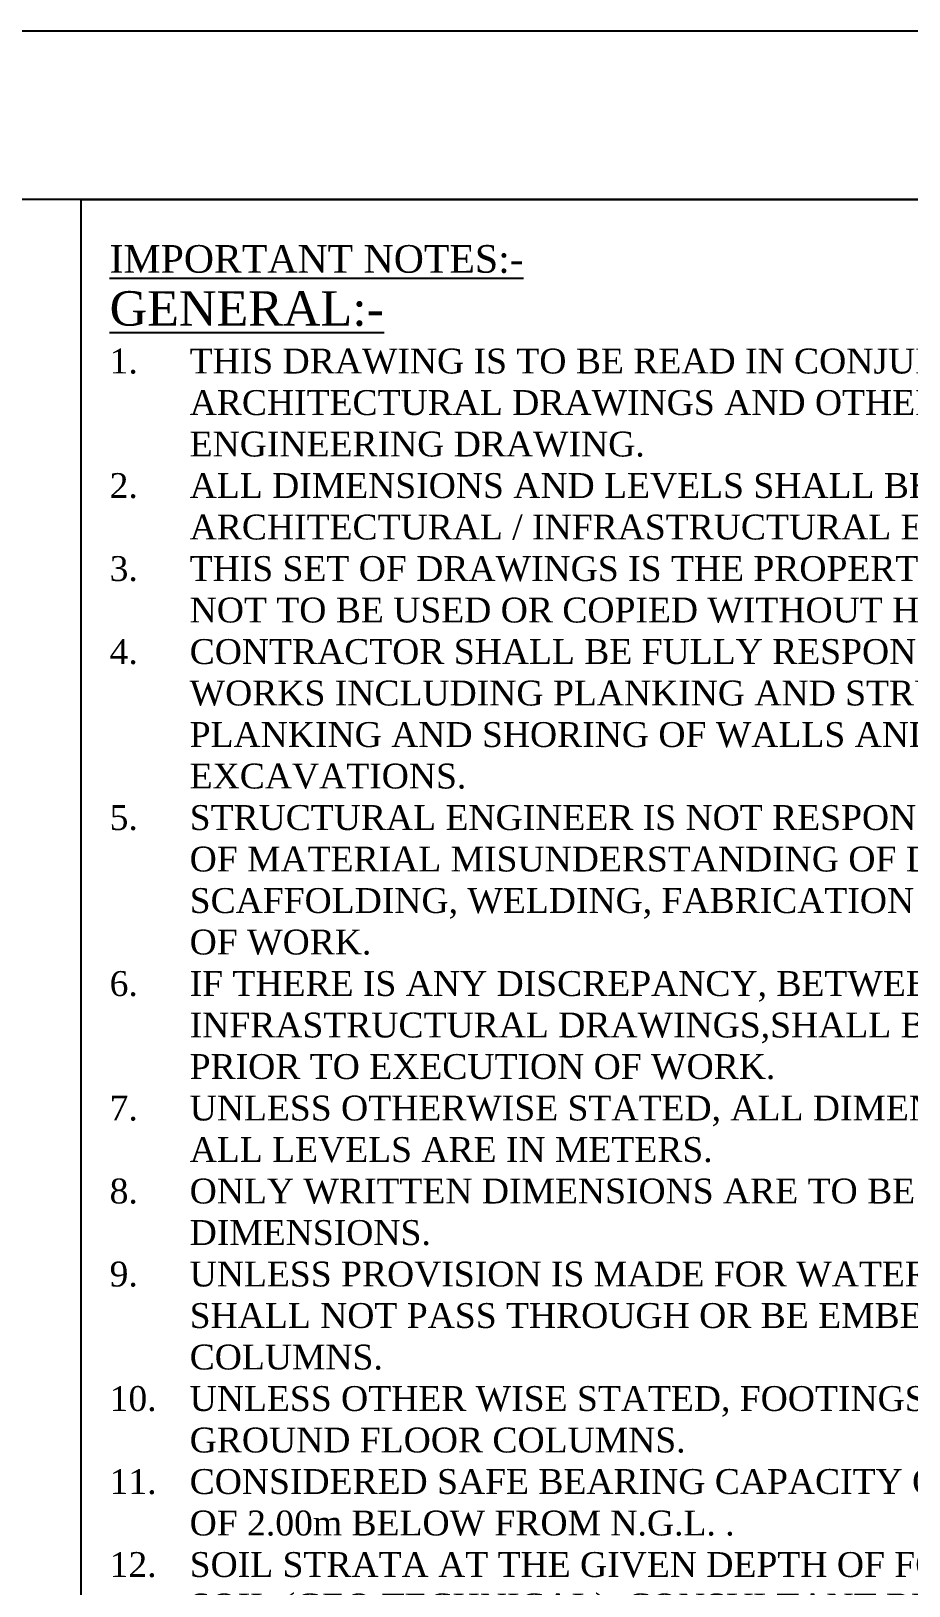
# Model space of a CAD drawing. Header units: millimetres. Extents: x 3470347 to 5996549, y -3470518 to 17149644.
# Drawn here: x 4620629 to 4629290, y 6706577 to 6721908 of the extents above; entities that cross this region are included whole.
import ezdxf

# ---------------------------------------------------------------- set-up
doc = ezdxf.new("R2010")
doc.units = ezdxf.units.MM
doc.header["$MEASUREMENT"] = 0
doc.layers.get('0').update_dxf_attribs({"linetype": 'CONTINUOUS', "lineweight": 25})
doc.layers.add('Grid', color=44, linetype='CONTINUOUS')
doc.layers.add('SHEET', color=7, linetype='CONTINUOUS', lineweight=15)
doc.styles.add('Aerial', font='times.ttf')

msp = doc.modelspace()

# ---------------------------------------------------------------- linework, layer by layer
at = {"color": 192, "lineweight": 25, "elevation": -1.882151845814741e-05}
msp.add_lwpolyline([(4559724.591090647, 6660166.616572083), (4647044.992200506, 6660166.616572083), (4647044.992200506, 6721908.3773219), (4559724.591090647, 6721908.3773219)], close=True, dxfattribs=at)
at = {"lineweight": 25, "elevation": -1.882151845814741e-05}
msp.add_lwpolyline([(4636011.634149007, 6661826.743718546), (4621124.228269539, 6661826.743718546), (4621124.228269539, 6720248.250175429), (4636011.634149007, 6720248.250175429)], close=True, dxfattribs=at)
at = {"layer": 'SHEET', "color": 220, "lineweight": 25, "elevation": -1.882151845814741e-05}
msp.add_lwpolyline([(4561387.836825209, 6661826.743718546), (4645381.746464629, 6661826.743718546), (4645381.746464629, 6720248.250175429), (4561387.836825209, 6720248.250175429)], close=True, dxfattribs=at)

# ---------------------------------------------------------------- texts
at = {"layer": 'Grid', "color": 7, "lineweight": 25, "insert": (4621403.787606186, 6719798.406177639, -1.882151845814741e-05), "char_height": 245.48, "attachment_point": 1, "style": 'Aerial'}
msp.add_mtext_dynamic_manual_height_columns("{\\H1.110959x;\\L\\C71;IMPORTANT NOTES:-\\P\\H1.245572x;\\C4;GENERAL:-}\\P\\pxi-3.217285,l3.217285,t3.217285;1.^ITHIS DRAWING IS TO BE READ IN CONJUNCTION WITH THE ARCHITECTURAL DRAWINGS AND OTHER INFRASTRUCTURAL ENGINEERING DRAWING.\\P2.^IALL DIMENSIONS AND LEVELS SHALL BE CHECKED & CO-RELATED WITH ARCHITECTURAL / INFRASTRUCTURAL ENGINEERING DRAWINGS.\\P3.^I{\\C0;THIS SET OF DRAWINGS IS THE PROPERTY OF PARSHWA CONSULTANCY NOT TO BE USED OR COPIED WITHOUT HIS PRIOR PERMISSION.\\P4.^ICONTRACTOR SHALL BE FULLY RESPONSIBLE FOR ALL TEMPORARY WORKS INCLUDING PLANKING AND STRUTTING OF TRENCHES AND PLANKING AND SHORING OF WALLS AND BUILDINGS ADJACENT TO ANY EXCAVATIONS.\\P\\C30;5.^ISTRUCTURAL ENGINEER IS NOT RESPONSIBLE FOR QUALITY & QUANTITY  OF MATERIAL MISUNDERSTANDING OF DRAWINGS ,CURING, SCAFFOLDING, WELDING, FABRICATION AND QUALITY  AND SUPERVISION OF WORK.}\\P6.^IIF THERE IS ANY DISCREPANCY, BETWEEN THIS AND ARCHITECTURAL / INFRASTRUCTURAL DRAWINGS,SHALL BE BROUGHT TO US IMMEDIATELY PRIOR TO \\A1;EXECUTION OF WORK.\\P7.^IUNLESS OTHERWISE STATED, ALL DIMENSIONS ARE IN MILLIMETERS AND ALL LEVELS ARE IN METERS.\\P8.^IONLY WRITTEN DIMENSIONS ARE TO BE FOLLOWED INSTEAD OF SCALED DIMENSIONS.\\P9.^IUNLESS PROVISION IS MADE FOR WATER, SEWER OR ANY SERVICE PIPES SHALL NOT PASS THROUGH OR BE EMBEDDED IN R.C. BEAMS AND COLUMNS.\\P10.^IUNLESS OTHER WISE STATED, FOOTINGS ARE CONCENTRIC WITH LOWER GROUND FLOOR COLUMNS.\\P11.^ICONSIDERED SAFE BEARING CAPACITY OF SOIL IS \\fTimes New Roman|b1|i0|c0|p18;\\C22;150KN/SQM\\fTimes New Roman|b0|i0|c0|p18;\\C7; AT DEPTH OF 2.00m BELOW FROM N.G.L. .\\P12.^ISOIL STRATA AT THE GIVEN DEPTH OF FOOTING SHOULD BE VERIFIED BY SOIL (GEO TECHNICAL)  CONSULTANT BEFORE CASTING FOOTING AND SHOULD BE CERTIFIED BY GEO-TECH CONSULTANT THAT THE SOIL STRATA IS AS PER SOIL TEST REPORT ONLY.\\P13.^I\\C0;THE CLIENT WILL BE FULLY RESPONSIBLE FOR CONSTRUCTION, SUPERVISION AND SHALL ENGAGE FULL TIME TECHNICALLY QUALIFIED ENGINEER ON SITE.\\P\\pi0,l0,t0;\\P\\H1.38378x;\\L\\C4;RCC WORK:-\\P\\H0.775x;CONCRETE:-\\P\\pi-3.217285,l3.217285,t3.217285;\\H0.932462x;\\l\\C7;1.^IMATERIALS LIKE CEMENT, FINE AGGREGATE, COARSE AGGREGATE, WATER, ETC. REQUIRED TO PRODUCE THE CONCRETE SHALL BE TO THE RESPECTIVE IS CODE, AS SPECIFIED IN IS CODE 456:-2000.\\P2.^IALL FINE AND COARSE AGGREGATES SHALL BE CLEAN, HARD AND FREE OF DUST, OIL, GREASE AND OTHER CONTAMINANTS, ETC.\\P3.^IWATER SHALL BE FREE FROM DUST, DIRT & FREE FROM CHEMICALS LIKE SULPHATES, CHLORIDES, ETC.\\P4.^IUNLESS OTHERWISE STATED, ALL STRUCTURAL CONCRETE MIX SHALL BE OF \\fTimes New Roman|b1|i0|c0|p18;\\C22;CONCRETE GRADE M25\\fTimes New Roman|b0|i0|c0|p18;\\C7; - DESIGN MIX CONCRETE - CONFIRMING TO IS : 456 - 2000.\\P5.^IALL LEAN CONCRETE SHALL BE OF CONCRETE GRADE M10.\\P6.^IMIXING OF CONCRETE SHALL BE DONE BY MECHANICAL MIXER MACHINE - MECHANICALLY ROTATING AND TILTING DRUM TYPE MIXER MACHINE.\\P7.^IIF HAND MIXING OF CONCRETE IS TO BE DONE, 10% EXTRA CEMENT SHALL BE USED.\\P8.^IPOURING OF CONCRETE SHALL NOT BE DONE OVER A HEIGHT OF MORE THAN 2M.\\P9.^ICONCRETE SHALL BE THROUGHLY COMPACTED BY USING MECHANICAL VIBRATORS.\\P\\C0;10.^IALL 230 TH. BRICK WORK SHALL BE DONE IN 1:6 CEMENT MORTAR 115 TH.  MASONRY SHALL BE DONE IN 1:4 CEMENT MORTAR.\\P11.^ICURING OF CONCRETE. SHALL BE DONE UP VERTICAL FACE OF COLUMN= 1 DAY                                                                                                                                         SLAB SPANNING UP TO 15' OR 4.5M = 7 DAY                                                         SLAB SPANNING MORE THAN 15' OR 4.5M =14 DAY                                          BEAM SPANNING UP TO 20' OR 6.0M = 14 DAY                                                    BEAM SPANNING MORE THAN 20' OR 6.0M = 14 DAY\\P12.^IFOR SLAB PONDING METHOD, WRAP JUTE BAGS AROUND COLUMNS, AND WETTING 3 TIMES A DAY FOR BRICK WALLS.\\P\\C7;13.^IADMIXTURES IN CONCRETE, IF SPECIFIED TO USE, SHALL BE COMPLIED WITH IS 9103 AND SHALL BE USED AS PER MANUFACTURER'S SPECIFICATION AND CONFIRMED BY US.\\P14.^IAT CONSTRUCTION JOINT OF R.C.C. WALL, RAFT & SLAB, ETC. PROVIDE RUBBER / P.V.C. WATER STOPS. FORM WORK - FIXING & REMOVAL - AND CONCRETING - PLACING.\\P15.^ICOMPACTING, FINISHING FOR DURABILITY & CURING - SHALL BE DONE AS SPECIFIED BY IS : 456 - 2000.\\P16.^IFOR THE DESIGN AND DETAILING OF FORM WORK, REFERENCE MAY BE MADE TO IS : 14687.\\P\\P\\pi0,l0,t0;\\H1.072429x;\\L\\C4;REINFORCEMENT:-\\P\\pi-3.217285,l3.217285,t3.217285;\\H0.932463x;\\l\\C7;1.^IREINFORCEMENT MARKED:                                                                                                # INDICATES HYSD / RIBBED BAR / COLD TWISTED BAR SHALL CONFIRM TO IS : 1786 - 1985 OF GRADE OF Fe 500.                                                                            # INDICATES MILD STEEL BAR CONFORMING TO IS : 432 PART I - 1982 OF GRADE Fe 250.\\P2.^IREINFORCEMENT SHALL BE FREE FROM LOOSE MILL SCALES, LOOSE RUST AND COATS OF PAINT, OIL, MUD OR ANY OTHER SUBSTANCES WHICH REDUCE THE BOND.\\P3.^I\\C0;REINFORCEMENT SHALL BE BENT AND FIXED IN ACCORDANCE WITH PROCEDURE SPECIFIED IN IS 2502.\\P\\C7;4.^IMINIMUM CLEAR COVER TO MAIN REINFORCEMENT SHALL BE PROVIDED BY PLASTIC / CONCRETE COVER BLOCKS AS FOLLOWS:                                                                                                       \\C0;50 MM FOR FOUNDATION (2 INCH)                                                                                  40 MM FOR COLUMNS (1.5 INCH)                                                                                        20 MM FOR BEAMS &                                                                                                                 15 MM FOR LINTELS & CHAJJA(1 INCH)                                                                             45 MM FOR WATER RETAINING ELEMENTS (0.5 INCH)\\P\\C7;5.^IBENDING / BINDING / FIXING / ASSEMBLING OF REINFORCEMENT SHALL BE DONE, CONFIRMED TO IS : 2502.\\P6.^IPROVIDE APPROVED TYPE AND ADEQUATE CHAIRS TO TOP BARS TO KEEP AT TOP LEVEL AT AND LEAST ONE CHAIR / 1 SQM OF AREA.\\P7.^IPROVIDE 25 MM DIA BAR AS SPACER BAR @ 750 MM C/C TO KEEP THE REINFORCEMENT BAR IN LAYERS FOR BEAMS.\\P8.^IBARS OF DIAMETER MORE THAN 25MM TO BE WELDED AS SPECIFIED BY IS CODE FOR 250 MM MINIMUM LENGTH.\\P9.^ILAPS TO BE STAGGERED AND AT ONE POINT SHALL NOT BE MORE THAN 33% OF BARS.\\P10.^ILAP LENGTH FOR HYSD / RIBBED TOR / COLD TWISTED BARS SHALL BE 50 TIMES DIA OF BAR.\\P11.^IPRIOR TO CONCRETING, REINFORCEMENT SHALL BE CHECKED BY AUTHORIZED ENGINEER OR FROM OUR OFFICE.\\P12.^ISTRUCTURAL CONSULTANT IS NOT RESPONSIBLE FOR ANY DAMAGE IN THE ADJOINING BUILDING OR THE BUILDING  WHICH IS UNDER CONSTRUCTION DUE TO CONSTRUCTION MISTAKES.\\P13.^IDO NOT REMOVE THE CENTERING OF PROJECTED PORTION OF SLABS & BEAMS UNLESS & UNTIL PROPER LOAD AGAINST OVERTURNING IS ESTABLISHED OVER THOSE SLABS & BEAMS.\\P14.^IIN CASE OF ANY HIGHER MIX PROPOSED FOR ANY COLUMNS THEN CAST THE JUNCTION OF ALL BEAMS OVER THAT COLUMN IN THE SAME HIGHER MIX.\\P15.^IFIRST CONSTRUCT BRICK WALL AND THEN CAST BEAM,COLUMN AND SLAB TO AVOID CRACKING PROBLEMS.\\P\\pi0,l0,t0;\\P\\H1.38378x;\\L\\C4;FABRICATION :-\\P\\pi-3.217285,l3.217285,t3.217285;\\fArial|b0|i0|c0|p34;\\H0.722658x;\\l\\C7;1.^IALL STRUCTURAL STEEL OF FOR FABRICATION WORK SHALL BE OF Fe250 GRADE.\\P2.^IALL PIPES SHALL HAVE MINIMUM YIELD STRENGTH OF 250 N/Sq.mm.\\P\\fTimes New Roman|b0|i0|c0|p18;3.^I\\fArial|b0|i0|c0|p34;ALL CAP & SHOE PLATE SHALL BE WELDED AFTER FINAL ERECTION.\\P\\pi0,l0,t0;\\P\\fTimes New Roman|b0|i0|c0|p18;\\H1.383779x;\\L\\C71;STABILITY NOTES:-\\P\\pi-3.217285,l3.217285,t3.217285;\\H0.722659x;\\l\\C7;1.^I\\fArial|b0|i0|c0|p34;THE STRUCTURAL STABILITY OF THE GIVEN BUILDING DRAWING WILL BE VALID FOR 3 YEARS FROM THE GIVEN DRAWING DATE. CLIENT/OWNER/CONTRACTOR HAS TO GET STRUCTURAL STABILITY REPORT AFTER 3 YEARS ON THEIR OWN.\\P\\fTimes New Roman|b0|i0|c0|p18;2.^I\\fArial|b0|i0|c0|p34;CLIENT/OWNER/CONTRACTOR TO KEEP REQUIRED TEST OF ALL MATERIALS LIKE CONCRETE/STEEL/BRICKS ETC. AND SUBMIT TO STRUCTURAL DESIGNER OR CONSULTANT. IF REPORTS ARE NOT SUBMITTED, STRUCTURAL ENGINEER WILL NOT BE RESPONSIBLE FOR STRUCTURAL SAFETY OF BUILDING.\\P\\fTimes New Roman|b0|i0|c0|p18;3.^I\\fArial|b0|i0|c0|p34;THIS STRUCTURAL DESIGN & DRAWING IS MADE ON BASIS OF ARCHITECTURAL DRAWING BY CLIENT. ANY CHANGES AFTERWARDS MADE BY CLIENT OR OWNER WILL BE RESPONSIBILITY OF CLIENT OR OWNER & AFTER THAT STRUCTURAL STABILITY OF THAT BUILDING WILL NOT BE RESPONSIBILITY OF STRUCTURAL ENGINEER.", width=14207.95157407409, gutter_width=1893.487517821126, heights=[175090.5493932022], dxfattribs=at)

doc.saveas('drawing.dxf')
